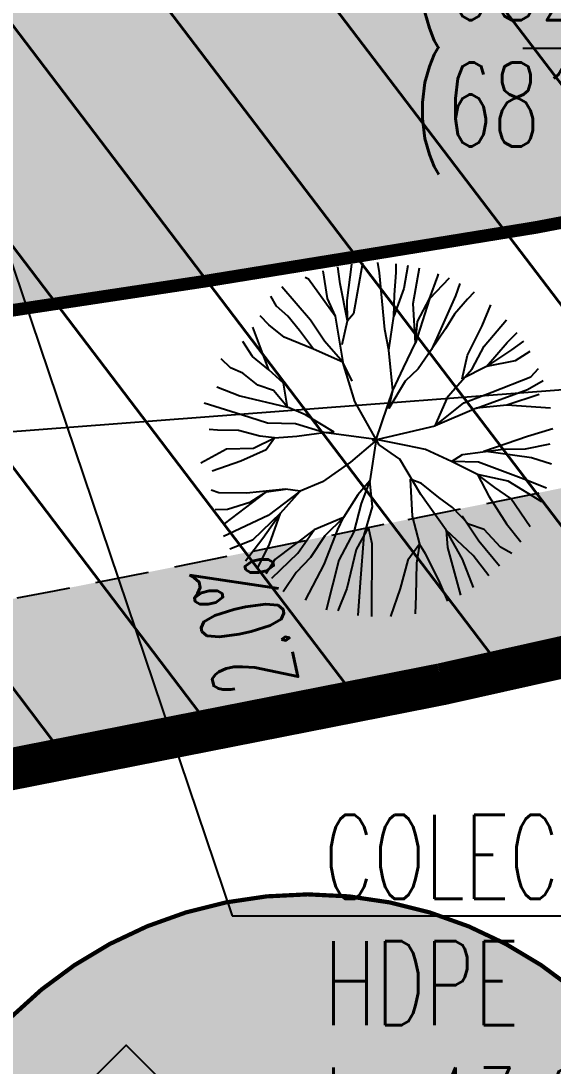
# Model space of a CAD drawing. Extents: x 350769 to 354978, y 6304672 to 6307963.
# Drawn here: x 352482.51 to 352488.83, y 6305971.66 to 6305984.08 of the extents above; entities that cross this region are included whole.
import ezdxf
from ezdxf import colors
from ezdxf.entities.mleader import LeaderData, LeaderLine
from ezdxf.enums import TextEntityAlignment as Align
from ezdxf.math import Vec2, Vec3

# ---------------------------------------------------------------- set-up
doc = ezdxf.new("R2010")
doc.units = 0
doc.header["$PDMODE"] = 35
doc.header["$PDSIZE"] = 0.03
for name, pattern in [('CENTER', [50.800000000000004, 31.75, -6.35, 6.35, -6.35]), ('CONTINUOS', [0]), ('DASHDOT', [1, 0.5, -0.25, 0, -0.25]), ('DASHED', [19.049999999999997, 12.7, -6.35])]:
    doc.linetypes.add(name, pattern=pattern)
doc.layers.get('0').update_dxf_attribs({"linetype": 'CONTINUOUS'})
doc.layers.get('Defpoints').update_dxf_attribs({"linetype": 'CONTINUOUS'})
for name, color, linetype in [('00-S2_ALL AREA APORTANTES', 150, 'CONTINUOUS'), ('00_Señal proy 01', 7, 'CONTINUOUS'), ('02_Geo ext_Acotamiento', 7, 'CONTINUOUS'), ('02_Geo ext_Eje', 4, 'CONTINUOUS'), ('03_Pav ext_Escurrimiento', 2, 'CONTINUOUS'), ('03_Pav ext_HCV', 34, 'CONTINUOUS'), ('03_Pav ext_Vereda HC', 42, 'CONTINUOUS'), ('03_Pav proy_Solera Tipo A', 1, 'CONTINUOUS'), ('03_S2_Pav ext_Borde vereda', 7, 'CONTINUOUS'), ('03_S3_Pav ext_Cota', 2, 'CONTINUOUS'), ('05_All ext_Txt', 4, 'CONTINUOUS'), ('C-TOPO-MINR', 8, 'CONTINUOUS'), ('Paisajismo', 253, 'CONTINUOUS'), ('SENAZUL', 252, 'CONTINUOUS'), ('SENBLANCO', 254, 'CONTINUOUS'), ('SENBORDE', 9, 'CONTINUOUS')]:
    doc.layers.add(name, color=color, linetype=linetype)
doc.layers.add('0_ASD_LINEA OFICIAL', color=253, linetype='DASHDOT', lineweight=20)
doc.layers.add('0_ASD_TOPOGRAFIA_ELEMENTOS', color=9, linetype='CONTINUOS', lineweight=5, true_color=0xbdbdbd)
doc.layers.get('00_Señal proy 01').off()
doc.styles.add('ROMANS', font='romans.shx', dxfattribs={"width": 0.65})
doc.dimstyles.new('Principal', dxfattribs={"dimscale": 0, "dimtxt": 2, "dimasz": 2, "dimexe": 1, "dimexo": 1, "dimtad": 1, "dimrnd": 0.05, "dimzin": 1, "dimtxsty": 'ROMANS', "dimcen": 2.5, "dimclrt": 2, "dimaunit": 2, "dimadec": 0, "dimazin": 0, "dimtfac": 1, "dimtmove": 0, "dimatfit": 3, "dimfxl": 1, "dimfxlon": 1, "dimarcsym": 0})

# ---------------------------------------------------------------- blocks, each defined once
blk = doc.blocks.new('RO-06a')
at = {"layer": 'SENAZUL'}
h = blk.add_hatch(color=152, dxfattribs=at)
edge = h.paths.add_edge_path(flags=16)
edge.add_arc((-0.2118499021169055, -1.990255437050621), 0.2525065328970229, 117.079786851741, 261.5435089474032)
edge.add_line((-0.2489830924896523, -2.240016673691571), (2.674693582695909, -2.674693582579494))
edge.add_line((2.674693582695909, -2.674693582579494), (2.240016673284117, 0.2489830926060677))
edge.add_arc((1.990255436930826, 0.2118499020366406), 0.2525065326414146, 8.456491106338774, 152.9202132019877)
edge.add_line((1.765430321916938, 0.3267986588180065), (1.407573903212324, -0.3731228755787015))
edge.add_line((1.407573903212324, -0.3731228755787015), (-2.157468068646267, 3.191919095814228))
edge.add_line((-2.157468068646267, 3.191919095814228), (-3.191919096570928, 2.157468067482114))
edge.add_line((-3.191919096570928, 2.157468067482114), (0.3731228754040785, -1.407573903910816))
edge.add_line((0.3731228754040785, -1.407573903910816), (-0.3267986592254601, -1.765430321916938))
edge = h.paths.add_edge_path()
edge.add_arc((0, -9.313226e-10), 4.98499999998603, 180, 360, ccw=False)
edge.add_arc((0, -9.313226e-10), 4.98499999998603, 0, 180, ccw=False)
at = {"layer": 'SENBLANCO'}
h = blk.add_hatch(color=256, dxfattribs=at)
edge = h.paths.add_edge_path()
edge.add_arc((-0.2118499021169055, -1.990255437050621), 0.2525065328970228, 117.079786851741, 261.5435089474032)
edge.add_line((-0.2489830924896523, -2.240016673691571), (2.674693582695909, -2.674693582579494))
edge.add_line((2.674693582695909, -2.674693582579494), (2.240016673284117, 0.2489830926060677))
edge.add_arc((1.990255436930826, 0.2118499020366406), 0.2525065326414146, 8.456491106338774, 152.9202132019877)
edge.add_line((1.765430321916938, 0.3267986588180065), (1.407573903212324, -0.3731228755787015))
edge.add_line((1.407573903212324, -0.3731228755787015), (-2.157468068646267, 3.191919095814228))
edge.add_line((-2.157468068646267, 3.191919095814228), (-3.191919096570928, 2.157468067482114))
edge.add_line((-3.191919096570928, 2.157468067482114), (0.3731228754040785, -1.407573903910816))
edge.add_line((0.3731228754040785, -1.407573903910816), (-0.3267986592254601, -1.765430321916938))
at = {"layer": 'SENBORDE', "const_width": 0.0501005025125523, "flags": 128}
blk.add_lwpolyline([(4.98499999998603, -9.313226e-10, -1), (-4.98499999998603, -9.313226e-10, -1)], format="xyb", close=True, dxfattribs=at)
at = {"layer": 'SENBORDE'}
blk.add_lwpolyline([(-0.3267986592254601, -1.765430321916938, 0.7296385168050241), (-0.2489830924896523, -2.240016673691571), (2.674693582695909, -2.674693582579494), (2.240016673284117, 0.2489830926060677, 0.7296385168049352), (1.765430321916938, 0.3267986588180065), (1.407573903212324, -0.3731228755787015), (-2.157468068646267, 3.191919095814228), (-3.191919096570928, 2.157468067482114), (0.3731228754040785, -1.407573903910816)], format="xyb", close=True, dxfattribs=at)
blk = doc.blocks.new('_Dot')
at = {"color": 0, "linetype": 'ByBlock', "lineweight": -2}
blk.add_line((-0.5, 0), (-1, 0), dxfattribs=at)
at = {"color": 0, "linetype": 'ByBlock', "const_width": 0.5}
blk.add_lwpolyline([(-0.25, 0, 1), (0.25, 0, 1)], format="xyb", close=True, dxfattribs=at)
blk = doc.blocks.new('*D1236')
at = {"layer": '02_Geo ext_Acotamiento', "color": 0, "lineweight": -2, "transparency": 16777216}
blk.add_line((352474.0451364769, 6305972.496012908), (352473.118785715, 6305978.179346178), dxfattribs=at)
at = {"layer": '02_Geo ext_Acotamiento', "color": 0, "transparency": 16777216}
blk.add_solid([(352473.2832816129, 6305978.206158067), (352472.954289817, 6305978.152534289), (352472.9579143815, 6305979.166321564)], dxfattribs=at)
at = {"layer": 'Defpoints', "color": 0, "transparency": 16777216}
for p in [(352472.9579143815, 6305979.166321564), (352596.0415848349, 6305224.025236828)]:
    blk.add_point(p, dxfattribs=at)
at = {"layer": '02_Geo ext_Acotamiento', "color": 2, "transparency": 16777216, "insert": (352474.5820595946, 6305974.84452452), "char_height": 1, "attachment_point": 5, "rotation": 279.2574751368675, "style": 'ROMANS'}
blk.add_mtext('R765,10', dxfattribs=at)
blk = doc.blocks.new('*D1238')
at = {"layer": '02_Geo ext_Acotamiento', "color": 0, "lineweight": -2, "transparency": 16777216}
blk.add_line((352490.0180421463, 6305988.759138556), (352491.1275495391, 6305983.108705287), dxfattribs=at)
at = {"layer": '02_Geo ext_Acotamiento', "color": 0, "transparency": 16777216}
blk.add_solid([(352491.2910931937, 6305983.140818381), (352490.9640058843, 6305983.076592193), (352491.3202281024, 6305982.127443358)], dxfattribs=at)
at = {"layer": 'Defpoints', "color": 0, "transparency": 16777216}
for p in [(352463.4927121171, 6306123.845761897), (352491.3202281024, 6305982.127443358)]:
    blk.add_point(p, dxfattribs=at)
at = {"layer": '02_Geo ext_Acotamiento', "color": 2, "transparency": 16777216, "insert": (352491.3387423675, 6305986.744307509), "char_height": 1, "attachment_point": 5, "rotation": 281.1091435164316, "style": 'ROMANS'}
blk.add_mtext('R144,40', dxfattribs=at)
blk = doc.blocks.new('A$C27410629')
at = {"true_color": 0x136734, "transparency": 33554559}
h = blk.add_hatch(dxfattribs=at)
h.set_pattern_fill('ANSI31', color=116, scale=0.5)
h.set_pattern_definition([(45, (-8759.562515186517, -519.1035735587502), (-1.122532015133644, 1.122532015133644), [])])
h.paths.add_polyline_path([(137.5068959888558, 1252.464406617455, 0.1176268807227723), (109.8147584422568, 1254.193915082658, 0.0669245107500281), (94.44469839795602, 1249.334472017372, 0.3153492887079504), (64.30173641118381, 1196.270282113329, 0.0226826871159959), (65.7292635223912, 1185.310127003227), (112.3603922077091, 1218.953454515778), (153.4782689701005, 1161.962272479494), (172.1053089193083, 1139.480769404351), (187.9579650288579, 1141.807885415954), (193.565073162812, 1120.465553675225), (224.197974734232, 1050.129297271156), (250.6203797236194, 989.4787086543838), (268.1526288855184, 972.7353945672494, 7.2547007156e-06), (291.4898137452492, 983.2987389690225), (238.1945199318034, 1105.633967029937), (205.2934048173047, 1181.112163638985), (177.0531538182076, 1197.651557407602)])
at = {"layer": '0_ASD_LINEA OFICIAL', "ltscale": 8}
blk.add_lwpolyline([(105.3969465088849, 1035.562361611197, 0.5, 0.5, 0.0290783963948155), (96.49739032833118, 1087.586790840495, 0.5, 0.5, 0), (93.67239595213323, 1099.099954622301, 0.5, 0.5, -0.0248918154574144), (93.1686848455247, 1101.536063994684, 0.5, 0.5, 0.0280001755021464), (85.58360530758229, 1125.976145468789, 0.5, 0.5, 0), (80.53034666677559, 1140.452970316577, 0.5, 0.5, -0.01403462392197), (70.93430501161492, 1165.446933883543, 0.5, 0.5, -0.0411311629425888), (65.72926351752159, 1185.310126999917, 0.5, 0.5, -0.0226826871159949), (64.30173641118381, 1196.270282113328, 0.5, 0.5, -0.3153492887079679), (94.44469839795784, 1249.334472017374, 0.5, 0.5, -0.066924510750147), (109.8147584422877, 1254.193915082663, 0.5, 0.5, -0.1176268807226383), (137.5068959888558, 1252.464406617455, 0.5, 0.5, -0.0442755829468663), (147.2508640152264, 1248.520743937503, 0.5, 0.5, 0), (172.0219517330806, 1234.851772024538, 0.5, 0.5, 0.017506752806276), (184.8220180485951, 1228.362281347179, 0.5, 0.5, -0.0115899727683481), (202.0240396122099, 1219.429553328131, 0.5, 0.5, 0.0894508396498436), (234.6303973079339, 1209.248334625051, 0.5, 0.5, 0.0207485710579163), (245.5796070346114, 1209.119370963425, 0.5, 0.5, 0.0292650525021234), (260.9574949201233, 1210.47964378159, 0.5, 0.5, 0.0145516934507563), (283.5421609954101, 1214.484549576148, 0.5, 0.5, 0.0321136014722069), (329.8150799274445, 1226.935406510711, 0.5, 0.5, 0.0079173357297827), (341.9242357289513, 1231.194686628496, 0.5, 0.5, -0.0403444595114676)], format="xyseb", dxfattribs=at)
at = {"layer": '0_ASD_LINEA OFICIAL', "ltscale": 8, "const_width": 0.5}
blk.add_lwpolyline([(250.6203797236194, 989.4787086543838), (268.1526288854875, 972.7353945673531, 7.2547007157e-06), (291.4898137452146, 983.2987389692971), (291.4898137452146, 983.2987389692971), (238.1945199318034, 1105.633967029937), (205.2934048173047, 1181.112163638985), (177.0531538182076, 1197.651557407602), (137.6146324061954, 1252.315079214)], format="xyb", dxfattribs=at)
blk = doc.blocks.new('*D1281')
at = {"layer": '02_Geo ext_Acotamiento', "color": 0, "lineweight": -2, "transparency": 16777216}
blk.add_line((352488.0171283081, 6305991.642626151), (352486.3127571841, 6305997.142946307), dxfattribs=at)
at = {"layer": '02_Geo ext_Acotamiento', "color": 0, "transparency": 16777216}
blk.add_solid([(352486.4719560307, 6305997.192276875), (352486.1535583374, 6305997.093615739), (352486.0167737759, 6305998.098139388)], dxfattribs=at)
at = {"layer": 'Defpoints', "color": 0, "transparency": 16777216}
for p in [(352486.0167737759, 6305998.098139388), (352516.4139157387, 6305900.000952536)]:
    blk.add_point(p, dxfattribs=at)
at = {"layer": '02_Geo ext_Acotamiento', "color": 2, "transparency": 16777216, "insert": (352488.2236923864, 6305994.042860411), "char_height": 1, "attachment_point": 5, "rotation": 287.21651618824853, "style": 'ROMANS'}
blk.add_mtext('R102,70', dxfattribs=at)
blk = doc.blocks.new('1.0 - LO RECABARREN LOTEO PARQUE - VEGETACION PROPUESTA ETAPA MUNICIPAL')
at = {"layer": 'Paisajismo'}
for p, q in [((352486.2974450493, 6305980.955878787), (352486.2704375955, 6305981.156705916)), ((352486.3816633228, 6305980.756214176), (352486.4359581761, 6305981.186679435)), ((352486.5639784992, 6305981.200622836), (352486.4550692305, 6305980.596596775)), ((352486.7676310551, 6305981.08550912), (352486.7470846374, 6305981.206898421)), ((352486.9644049205, 6305981.090428689), (352486.9624529038, 6305981.193814366)), ((352487.10204819, 6305981.173346304), (352487.0527082271, 6305980.899699686)), ((352487.1667038686, 6305980.72072285), (352487.2410702316, 6305981.143279862)), ((352485.9243650656, 6305981.009211084), (352485.8839129885, 6305981.030309252)), ((352486.2398324588, 6305980.568994637), (352485.9243650656, 6305981.009211084)), ((352486.0923663175, 6305981.108754009), (352486.1423595178, 6305980.780944537)), ((352486.8306184388, 6305980.412495537), (352486.7676310551, 6305981.08550912)), ((352486.9427521701, 6305980.822780477), (352486.9644049205, 6305981.090428689)), ((352487.3575578115, 6305980.777164822), (352487.4592994853, 6305981.046325188)), ((352487.5934512572, 6305981.020599427), (352487.3575578115, 6305980.777164822)), ((352487.4592994853, 6305981.046325188), (352487.4674534279, 6305981.072436546)), ((352485.9469278116, 6305980.523377879), (352485.6056551107, 6305980.917792648)), ((352486.3862215428, 6305980.514794923), (352486.2974450493, 6305980.955878787)), ((352487.0527082271, 6305980.899699686), (352486.9341961069, 6305980.568742204)), ((352487.7184640335, 6305980.958734924), (352487.6678067989, 6305980.810686082)), ((352485.5432001833, 6305980.689460499), (352485.4741892728, 6305980.808415311)), ((352486.1423595178, 6305980.780944537), (352486.2398324588, 6305980.568994637)), ((352486.3862215428, 6305980.514794923), (352486.3816633228, 6305980.756214176)), ((352486.9341961069, 6305980.568742204), (352486.9427521701, 6305980.822780477)), ((352487.3575578115, 6305980.777164822), (352487.1938655708, 6305980.252959583)), ((352487.2157705308, 6305980.507249895), (352487.3575578115, 6305980.777164822)), ((352487.6678067989, 6305980.810686082), (352487.4459069375, 6305980.313422743)), ((352487.8116513148, 6305980.772377404), (352487.6547509019, 6305980.595709607)), ((352487.8914525095, 6305980.855304549), (352487.8116513148, 6305980.772377404)), ((352485.6789533507, 6305980.571765844), (352485.5432001833, 6305980.689460499)), ((352487.1938655708, 6305980.252959583), (352487.1667038686, 6305980.72072285)), ((352487.9862701189, 6305980.454440605), (352488.0894293964, 6305980.706098277)), ((352485.4519135506, 6305980.466966255), (352485.3492998653, 6305980.575718569)), ((352485.8157141553, 6305980.400644179), (352485.6789533507, 6305980.571765844)), ((352486.1118984652, 6305980.272617488), (352485.9469278116, 6305980.523377879)), ((352486.2398324588, 6305980.568994637), (352486.3302625068, 6305980.022863677)), ((352486.3211723707, 6305980.231810319), (352486.3862215428, 6305980.514794923)), ((352486.4550692305, 6305980.596596775), (352486.3862215428, 6305980.514794923)), ((352486.8750197013, 6305980.166768122), (352486.9341961069, 6305980.568742204)), ((352487.1938655708, 6305980.252959583), (352487.2157705308, 6305980.507249895)), ((352487.6547509019, 6305980.595709607), (352487.5512427329, 6305980.420049905)), ((352488.0091191762, 6305980.214904755), (352488.2750822405, 6305980.52745533)), ((352485.4519271581, 6305979.933641749), (352485.2606457869, 6305980.441193334)), ((352485.6357065146, 6305980.319495326), (352485.4519135506, 6305980.466966255)), ((352485.9801815619, 6305980.176596534), (352485.8157141553, 6305980.400644179)), ((352486.8750197013, 6305980.166768122), (352486.8306184388, 6305980.412495537)), ((352487.5512427329, 6305980.420049905), (352487.3822543831, 6305980.176345183)), ((352487.8117835297, 6305980.109013327), (352487.9862701189, 6305980.454440605)), ((352485.2578919896, 6305980.090981815), (352485.1438963473, 6305980.269958651)), ((352485.9801815619, 6305980.176596534), (352485.6357065146, 6305980.319495326)), ((352486.3302625068, 6305980.022863677), (352486.1118984652, 6305980.272617488)), ((352487.4459069375, 6305980.313422743), (352487.3822543831, 6305980.176345183)), ((352488.0355964387, 6305979.972361043), (352488.2815896817, 6305980.258762039)), ((352488.2815896817, 6305980.258762039), (352488.4006755782, 6305980.377357852)), ((352488.4741069598, 6305980.274525736), (352488.3335611722, 6305980.169178847)), ((352486.3302625068, 6305980.022863677), (352485.9801815619, 6305980.176596534)), ((352486.924144327, 6305979.686665971), (352486.8750197013, 6305980.166768122)), ((352487.0525826814, 6305979.956330394), (352487.1938655708, 6305980.252959583)), ((352487.3822543831, 6305980.176345183), (352487.2263627501, 6305979.946248863)), ((352487.8673319251, 6305979.944988293), (352488.0091191762, 6305980.214904755)), ((352488.3335611722, 6305980.169178847), (352488.0355964387, 6305979.972361043)), ((352488.5512912039, 6305980.150098689), (352488.3762400832, 6305980.03916936)), ((352484.9961918154, 6305979.95758874), (352484.8873875381, 6305980.062429555)), ((352485.4519271581, 6305979.933641749), (352485.2578919896, 6305980.090981815)), ((352486.441336554, 6305979.797807915), (352486.3302625068, 6305980.022863677)), ((352486.4725727727, 6305979.55788208), (352486.3302625068, 6305980.022863677)), ((352487.7467343525, 6305979.826028979), (352487.8117835297, 6305980.109013327)), ((352488.3762400832, 6305980.03916936), (352488.0355964387, 6305979.972361043)), ((352485.1442839851, 6305979.893574625), (352484.9961918154, 6305979.95758874)), ((352485.3205848612, 6305979.7499233), (352485.1442839851, 6305979.893574625)), ((352485.6258577619, 6305979.77592209), (352485.4519271581, 6305979.933641749)), ((352486.924144327, 6305979.686665971), (352487.0525826814, 6305979.956330394)), ((352487.2263627501, 6305979.946248863), (352487.0689579461, 6305979.796295327)), ((352487.5797222447, 6305979.618872534), (352487.8673319251, 6305979.944988293)), ((352488.0355964387, 6305979.972361043), (352487.7467343525, 6305979.826028979)), ((352488.5634598104, 6305979.851236692), (352488.6526158054, 6305979.9490424)), ((352485.6726845098, 6305979.489331879), (352485.6258577619, 6305979.77592209)), ((352487.0689579461, 6305979.796295327), (352486.8747860876, 6305979.471943761)), ((352488.0995492242, 6305979.668773796), (352488.5634598104, 6305979.851236692)), ((352488.5234317656, 6305979.699815409), (352488.7090849369, 6305979.806301598)), ((352484.832283966, 6305979.730750614), (352485.1057892593, 6305979.625224636)), ((352485.5087226073, 6305979.686665284), (352485.3205848612, 6305979.7499233)), ((352485.6726845098, 6305979.489331879), (352485.5087226073, 6305979.686665284)), ((352486.7274656488, 6305979.104901094), (352486.924144327, 6305979.686665971)), ((352486.8747860876, 6305979.471943761), (352486.924144327, 6305979.686665971)), ((352487.7681121707, 6305979.542258156), (352488.0995492242, 6305979.668773796)), ((352487.9162043412, 6305979.478244041), (352488.5234317656, 6305979.699815409)), ((352488.6609327514, 6305979.63928679), (352488.2761034532, 6305979.511763055)), ((352485.1269185355, 6305979.398855956), (352484.6836508349, 6305979.53746824)), ((352485.1057892593, 6305979.625224636), (352485.6726845098, 6305979.489331879)), ((352486.7627218563, 6305979.042245786), (352486.4725727727, 6305979.55788208)), ((352487.4261003807, 6305979.268561267), (352487.5797222447, 6305979.618872534)), ((352487.4261003807, 6305979.268561267), (352487.7681121707, 6305979.542258156)), ((352488.2761034532, 6305979.511763055), (352487.9162043412, 6305979.478244041)), ((352488.7960436143, 6305979.478749819), (352488.2761034532, 6305979.511763055)), ((352485.4359462388, 6305979.297795545), (352485.1269185355, 6305979.398855956)), ((352485.6726845098, 6305979.489331879), (352485.6726845098, 6305979.489331879)), ((352485.8880221825, 6305979.399865175), (352485.6726845098, 6305979.489331879)), ((352486.2257641538, 6305979.192450237), (352485.8880221825, 6305979.399865175)), ((352487.9162043412, 6305979.478244041), (352487.4261003807, 6305979.268561267)), ((352485.7699052413, 6305979.290739877), (352485.4359462388, 6305979.297795545)), ((352486.1056296531, 6305979.190181987), (352485.7699052413, 6305979.290739877)), ((352486.6816230376, 6305979.094162134), (352487.4261003807, 6305979.268561267)), ((352484.8419701843, 6305979.217734542), (352484.7412557572, 6305979.225895478)), ((352485.0934714674, 6305979.212420344), (352484.8419701843, 6305979.217734542)), ((352485.34611212, 6305979.146751266), (352485.0934714674, 6305979.212420344)), ((352485.5193148267, 6305979.12566425), (352485.34611212, 6305979.146751266)), ((352485.5193148267, 6305979.12566425), (352485.7860271837, 6305979.144062688)), ((352485.7860271837, 6305979.144062688), (352486.1056296531, 6305979.190181987)), ((352486.1056296531, 6305979.190181987), (352486.2257641538, 6305979.192450237)), ((352486.7274656488, 6305979.104901094), (352486.1056296531, 6305979.190181987)), ((352488.0043266812, 6305978.965498021), (352488.5238252183, 6305979.146373039)), ((352488.5238252183, 6305979.146373039), (352488.8254145929, 6305979.236764269)), ((352485.2679666688, 6305979.0006623), (352485.5193148267, 6305979.12566425)), ((352485.4195180312, 6305978.987133607), (352485.5193148267, 6305979.12566425)), ((352486.7085718971, 6305979.081309831), (352486.4194490762, 6305978.835335321)), ((352486.7274656488, 6305979.104901094), (352486.6506576242, 6305978.61254781)), ((352487.0833330759, 6305979.034938099), (352486.7274656488, 6305979.104901094)), ((352487.0062694067, 6305978.873138817), (352486.7627218563, 6305979.042245786)), ((352487.3112619613, 6305978.985794038), (352487.0833330759, 6305979.034938099)), ((352488.4995113945, 6305978.994866625), (352488.792163861, 6305979.053839745)), ((352484.6436238552, 6305978.828529881), (352484.9476076292, 6305978.994613625)), ((352484.9476076292, 6305978.994613625), (352485.2679666688, 6305979.0006623)), ((352485.120413555, 6305978.850670677), (352485.4195180312, 6305978.987133607)), ((352487.6210462636, 6305978.844661465), (352487.3112619613, 6305978.985794038)), ((352487.6210462636, 6305978.844661465), (352487.753016491, 6305978.927324541)), ((352487.753016491, 6305978.927324541), (352488.2325457142, 6305978.989826066)), ((352488.5689731712, 6305978.885594351), (352488.0043266812, 6305978.965498021)), ((352488.2325457142, 6305978.989826066), (352488.4995113945, 6305978.994866625)), ((352484.7807195296, 6305978.733567184), (352485.120413555, 6305978.850670677)), ((352486.4194490762, 6305978.835335321), (352486.0900295831, 6305978.601962633)), ((352487.254608648, 6305978.450247131), (352487.0062694067, 6305978.873138817)), ((352487.9310838605, 6305978.690172551), (352487.6210462636, 6305978.844661465)), ((352487.9416575128, 6305978.83735224), (352487.6210462636, 6305978.844661465)), ((352488.479623995, 6305978.633719265), (352487.9416575128, 6305978.83735224)), ((352488.8091157447, 6305978.812479227), (352488.5689731712, 6305978.885594351)), ((352488.2926325897, 6305978.608683402), (352487.9310838605, 6305978.690172551)), ((352487.9310838605, 6305978.690172551), (352488.0646550987, 6305978.433312571)), ((352488.1343336545, 6305978.533665847), (352487.9310838605, 6305978.690172551)), ((352486.0900295831, 6305978.601962633), (352485.8250814623, 6305978.490065027)), ((352486.6506576242, 6305978.61254781), (352486.506852784, 6305978.449489931)), ((352486.6506576242, 6305978.61254781), (352486.548914807, 6305978.343388961)), ((352486.6506576242, 6305978.61254781), (352486.6506576242, 6305978.61254781)), ((352486.6831547738, 6305978.305838627), (352486.6506576242, 6305978.61254781)), ((352487.1309434177, 6305978.634978712), (352487.1526136492, 6305978.194444643)), ((352487.2654344812, 6305978.584070458), (352487.1309434177, 6305978.634978712)), ((352487.4689375697, 6305978.414207413), (352487.2654344812, 6305978.584070458)), ((352488.3237312474, 6305978.403622923), (352488.1343336545, 6305978.533665847)), ((352488.6944186946, 6305978.363366615), (352488.2926325897, 6305978.608683402)), ((352488.7488814327, 6305978.528137798), (352488.479623995, 6305978.633719265)), ((352484.8560247052, 6305978.473357894), (352484.7649828889, 6305978.501827264)), ((352485.1879455495, 6305978.469562348), (352484.8560247052, 6305978.473357894)), ((352484.923366777, 6305978.102308497), (352485.4246334975, 6305978.482504198)), ((352485.6510503266, 6305978.513502943), (352485.1879455495, 6305978.469562348)), ((352485.4246334975, 6305978.482504198), (352485.2266786989, 6305978.358510365)), ((352485.4246334975, 6305978.482504198), (352485.6510503266, 6305978.513502943)), ((352485.8250814623, 6305978.490065027), (352485.4432773897, 6305978.202255701)), ((352485.5896041797, 6305978.23174227), (352485.8250814623, 6305978.490065027)), ((352485.8250814623, 6305978.490065027), (352485.6510503266, 6305978.513502943)), ((352486.506852784, 6305978.449489931), (352486.3383688245, 6305978.179070948)), ((352487.5563412775, 6305978.028362023), (352487.254608648, 6305978.450247131)), ((352487.6313863022, 6305978.297016794), (352487.4689375697, 6305978.414207413)), ((352488.0646550987, 6305978.433312571), (352488.2719714782, 6305978.105156861)), ((352488.5562800681, 6305978.068457421), (352488.3237312474, 6305978.403622923)), ((352484.9612261887, 6305978.273327021), (352484.814396122, 6305978.270554733)), ((352485.2266786989, 6305978.358510365), (352484.9612261887, 6305978.273327021)), ((352486.548914807, 6305978.343388961), (352486.4617818749, 6305978.007695728)), ((352486.5826729459, 6305977.969893355), (352486.6831547738, 6305978.305838627)), ((352487.8220459693, 6305978.100189006), (352487.6313863022, 6305978.297016794)), ((352485.4432773897, 6305978.202255701), (352484.9138866522, 6305977.951746248)), ((352485.5896041797, 6305978.23174227), (352485.2588960308, 6305977.907389127)), ((352485.3815801488, 6305977.933852948), (352485.5896041797, 6305978.23174227)), ((352485.4608946702, 6305977.860889431), (352485.5896041797, 6305978.23174227)), ((352486.3383688245, 6305978.179070948), (352485.9906356078, 6305978.031894803)), ((352486.3383688245, 6305978.179070948), (352486.1154838396, 6305977.961072391)), ((352486.2721041841, 6305978.03720919), (352486.3383688245, 6305978.179070948)), ((352487.1526136492, 6305978.194444643), (352487.239008578, 6305977.862027777)), ((352487.9440392583, 6305977.897710726), (352487.7473449427, 6305978.195878663)), ((352485.9906356078, 6305978.031894803), (352485.5246279672, 6305977.680963594)), ((352485.7947145918, 6305977.756502248), (352485.9906356078, 6305978.031894803)), ((352486.1089993561, 6305977.6215579), (352486.2721041841, 6305978.03720919)), ((352486.6336124746, 6305978.064160352), (352486.4877636969, 6305977.799775725)), ((352486.6776206812, 6305977.863736794), (352486.6336124746, 6305978.064160352)), ((352487.8769009019, 6305977.725376686), (352487.5563412775, 6305978.028362023)), ((352487.5563412775, 6305978.028362023), (352487.5734281232, 6305977.820274333)), ((352487.7497739904, 6305977.684605006), (352487.5563412775, 6305978.028362023)), ((352488.0101826008, 6305978.036930967), (352487.8220459693, 6305978.100189006)), ((352488.201093363, 6305977.826745259), (352488.0101826008, 6305978.036930967)), ((352488.2719714782, 6305978.105156861), (352488.442430009, 6305977.889304569)), ((352485.2588960308, 6305977.907389127), (352484.9893791818, 6305977.801673163)), ((352485.1730517259, 6305977.662677888), (352485.3815801488, 6305977.933852948)), ((352486.1154838396, 6305977.961072391), (352485.9467476993, 6305977.704009769)), ((352486.4617818749, 6305978.007695728), (352486.2812111217, 6305977.670238303)), ((352486.539871806, 6305977.407884205), (352486.5826729459, 6305977.969893355)), ((352488.1909957392, 6305977.600491527), (352487.9440392583, 6305977.897710726)), ((352485.3252882886, 6305977.586635415), (352485.4608946702, 6305977.860889431)), ((352486.4877636969, 6305977.799775725), (352486.3758710291, 6305977.33477775)), ((352486.6749699872, 6305977.003467804), (352486.6776206812, 6305977.863736794)), ((352487.239008578, 6305977.862027777), (352487.1036219712, 6305977.670525621)), ((352487.239008578, 6305977.862027777), (352487.2032514449, 6305977.634199707)), ((352487.313393972, 6305977.744925221), (352487.239008578, 6305977.862027777)), ((352487.5734281232, 6305977.820274333), (352487.726012435, 6305977.255122192)), ((352488.3354960514, 6305977.751011921), (352488.201093363, 6305977.826745259)), ((352485.5246279672, 6305977.680963594), (352485.4172797336, 6305977.507870356)), ((352485.4885966424, 6305977.458903523), (352485.7947145918, 6305977.756502248)), ((352485.9467476993, 6305977.704009769), (352485.7764983898, 6305977.527089933)), ((352486.2812111217, 6305977.670238303), (352486.1321287672, 6305977.07949868)), ((352487.1036219712, 6305977.670525621), (352487.0093652068, 6305977.336675932)), ((352487.4700683392, 6305977.435938895), (352487.313393972, 6305977.744925221)), ((352487.8806261831, 6305977.347346414), (352487.7497739904, 6305977.684605006)), ((352488.0624031928, 6305977.487373825), (352487.8769009019, 6305977.725376686)), ((352485.7764983898, 6305977.527089933), (352485.6206067559, 6305977.296993613)), ((352485.8857700113, 6305977.194708628), (352486.1089993561, 6305977.6215579)), ((352487.2032514449, 6305977.634199707), (352487.1972162179, 6305977.246590104)), ((352486.5126106878, 6305977.013821226), (352486.539871806, 6305977.407884205)), ((352487.5753409898, 6305977.186358449), (352487.4700683392, 6305977.435938895)), ((352486.3758710291, 6305977.33477775), (352486.2702321321, 6305977.071152067)), ((352487.0093652068, 6305977.336675932), (352486.895003319, 6305977.002446639)), ((352487.1972162179, 6305977.246590104), (352487.1879035548, 6305977.032623991))]:
    blk.add_line(p, q, dxfattribs=at)
blk = doc.blocks.new('TOPOGRAFIA')
at = {"layer": 'C-TOPO-MINR', "color": 9, "linetype": 'Continuous', "lineweight": -3, "true_color": 0xbdbdbd, "elevation": 682}
blk.add_lwpolyline([(390536.2433636364, 6302993.055090909), (390531.575362069, 6302990.918379311), (390527.4574285714, 6302991.574428571), (390524.9079789474, 6302990.676905263), (390519.8558181818, 6302986.288545455), (390516.5878190955, 6302986.108221105), (390509.124965368, 6302983.189974026), (390505.8849705341, 6302982.342953959), (390499.2822922375, 6302981.030673516), (390497.6064014085, 6302980.668221831), (390493.5176369864, 6302980.262678082), (390490.1191936001, 6302979.790020799), (390488.8965727273, 6302979.690395454), (390482.2494579901, 6302979.182784184), (390477.394635468, 6302978.992428571), (390473.7819145129, 6302978.194443339), (390465.1397177177, 6302977.981720721)], dxfattribs=at)

msp = doc.modelspace()

# ---------------------------------------------------------------- hatches: boundary and pattern name
at = {"layer": '00-S2_ALL AREA APORTANTES', "linetype": 'DASHED', "lineweight": 40, "ltscale": 0.25}
h = msp.add_hatch(dxfattribs=at)
h.set_pattern_fill('ANSI31', color=82, scale=0.5, angle=82.24516604670927)
h.set_pattern_definition([(127.2451660467093, (0, 0), (-1.263734244477452, -0.9607975902004564), [])])
edge = h.paths.add_edge_path()
edge.add_arc((352413.8134982, 6306342.279044189), 360.9256369797264, 281.37553713483646, 284.3019380296664, ccw=False)
edge.add_arc((352407.4100762531, 6306362.190923826), 381.7165956988526, 278.3879467823999, 281.7283103314113, ccw=False)
edge.add_arc((352445.6213531102, 6306102.766563288), 119.4932268765314, 277.3612650986669, 278.40759328874447, ccw=False)
edge.add_line((352460.9314402923, 6305984.258198605), (352462.5330051501, 6305971.861223469))
edge.add_arc((352445.6213557394, 6306102.766504142), 131.9931679817254, 277.3612674818978, 278.4075959154778)
edge.add_arc((352407.4227247123, 6306362.119686132), 394.1442742105093, 278.3882614798632, 281.7230285932214)
edge.add_arc((352413.8134982498, 6306342.279043974), 373.4256367593062, 281.3814494473771, 284.3019380304471)
edge.add_line((352506.0615015624, 6305980.426847527), (352507.8228342526, 6305980.87996712))
edge.add_line((352507.8228342526, 6305980.87996712), (352504.6702179839, 6305992.999751406))
edge.add_line((352504.6702179839, 6305992.999751406), (352502.973604193, 6305992.539439728))
at = {"layer": '03_Pav ext_HCV'}
h = msp.add_hatch(dxfattribs=at)
h.set_pattern_fill('SWAMP', color=256, scale=0.025, angle=-5.878428e-10, style=0)
h.set_pattern_definition([(359.9999999994121, (0, 0), (0.3175000000056422, 0.5499261309017425), [0.079375, -0.555625]), (90, (0.0396875, -4.072e-13), (-0.3174999999943578, 0.5499261309082575), [0.0396875, -1.06016476181]), (90, (0.049609375, -5.089e-13), (-0.3174999999943578, 0.5499261309082575), [0.03175, -1.06810226181]), (90, (0.029765625, -3.053e-13), (-0.3174999999943578, 0.5499261309082575), [0.03175, -1.06810226181]), (59.99999999941215, (0.05953125, -6.108e-13), (-0.3174999995629745, 0.5499261311573168), [0.0254, -0.6096]), (119.9999999994121, (0.01984375, -2.036e-13), (-0.6349999995686166, 2.555744e-10), [0.0254, -0.6095999999999997])])
edge = h.paths.add_edge_path()
edge.add_arc((352322.619927122, 6305957.952454516), 80.08939411852869, 61.47306009504361, 125.474074679176)
edge.add_arc((352321.2207757978, 6305962.994508756), 75.19250834106197, 126.8356006899431, 131.1207315314658)
edge.add_arc((352321.2207751991, 6305962.99450948), 75.19250740217743, 131.1207315504124, 162.7233444990002)
edge.add_arc((352299.0098645174, 6305969.946323255), 51.91913778424347, 162.769511835717, 181.5472097706088)
edge.add_line((352247.1096555825, 6305968.544474194), (352254.11489188, 6305968.473110226))
edge.add_arc((352299.0099400221, 6305969.94632122), 44.91921301972378, 162.4640258048755, 181.8794610623625, ccw=False)
edge.add_arc((352321.2207752036, 6305962.994509478), 68.1925074070583, 131.120731549531, 162.517361111321, ccw=False)
edge.add_arc((352279.6623574645, 6306010.599035608), 4.99999999511551, 112.33172781377209, 131.1207315448529, ccw=False)
edge.add_line((352277.762515263, 6306015.224032857), (352283.6096528716, 6306017.625902134))
edge.add_arc((352283.8376339362, 6306017.070902464), 0.5999999996039481, -36.06801098736048, 112.3317278488226, ccw=False)
edge.add_line((352284.3226251645, 6306016.717655372), (352280.5182882364, 6306011.50930614))
edge.add_arc((352276.4806811295, 6306014.458497359), 4.999999999650124, 311.0019859931714, 323.8544696634246, ccw=False)
edge.add_arc((352321.2207752049, 6305962.994509477), 63.19250740856091, 131.0019859967045, 162.3975793612382)
edge.add_line((352260.9870741788, 6305982.104565816), (352259.4697379309, 6305977.322016968))
edge.add_arc((352329.3286668259, 6305955.158210923), 73.29054676273348, 162.3975793614011, 169.5581932157914)
edge.add_line((352257.2518488735, 6305968.441153317), (352264.3677510897, 6305968.368661969))
edge.add_arc((352329.328666818, 6305955.158210922), 66.2905467553442, 162.3975793610691, 168.5050789161063, ccw=False)
edge.add_line((352266.1419831768, 6305975.205145839), (352267.6593194248, 6305979.987694686))
edge.add_arc((352321.2207752089, 6305962.994509473), 56.19250741357776, 131.6981191326176, 162.3975793608673, ccw=False)
edge.add_arc((352256.6228667465, 6306039.255840346), 43.79092323785886, 308.4295388356934, 322.1572298501613)
edge.add_arc((352311.1196399245, 6305997.456961951), 24.89213509479481, 133.5611589344882, 143.1358287319911, ccw=False)
edge.add_arc((352314.6003614613, 6305991.279121158), 31.81485186321546, 104.643980751415, 130.4349182121787, ccw=False)
edge.add_arc((352322.6190903757, 6305957.949121572), 66.09274697598896, 63.249606565921, 104.0648960359133, ccw=False)
edge.add_arc((352351.0173937814, 6306014.289436486), 3.000000000966762, 23.066713618244307, 63.24895376630059, ccw=False)
edge.add_line((352353.7775416015, 6306015.464844507), (352355.0256382796, 6306012.534005799))
edge.add_arc((352357.7857860881, 6306013.709413815), 2.999999988096044, 203.0667136067317, 239.1495079688138)
edge.add_line((352356.2473872155, 6306011.133888852), (352356.61527247, 6306010.904603812))
edge.add_arc((352584.9094736061, 6306378.55831641), 432.7672522953011, 238.1618283223467, 245.3281581197215)
edge.add_arc((352405.5157971045, 6305988.023042744), 2.999999999582114, 245.3281581182463, 280.552718719417)
edge.add_line((352406.0652175725, 6305985.073782303), (352409.3647523095, 6305985.688455695))
edge.add_arc((352409.9141727776, 6305982.739195254), 3.000000000501907, 66.0688925393651, 100.55271871615957, ccw=False)
edge.add_arc((352454.232007788, 6306082.601662854), 106.254670083535, 246.0688925455862, 268.0212033039081)
edge.add_arc((352451.0203387033, 6305990.059486728), 13.65678896145234, 268.0812174210845, 272.7008197288795)
edge.add_arc((352446.0283097071, 6306093.28206499), 116.9999999781904, 272.7608379982536, 279.7374951372363)
edge.add_arc((352596.0415865868, 6305224.025225505), 765.1063098174097, 98.3676708434711, 99.79971047001641, ccw=False)
edge.add_arc((352463.4927121162, 6306123.845761899), 144.4245562750382, 278.4436931224526, 283.1729189080482)
edge.add_arc((352463.4927114095, 6306123.845764496), 144.4245589651982, 283.1729189461994, 283.6462633768381)
edge.add_line((352497.5663418849, 6305983.498192595), (352495.9099347821, 6305990.600186132))
edge.add_line((352495.9099347821, 6305990.600186132), (352492.9982529592, 6305990.597078585))
edge.add_arc((352492.997149095, 6305991.19707757), 0.5999999999169152, 117.2317257187984, 270.1054113283246, ccw=False)
edge.add_line((352492.7225948891, 6305991.73057545), (352495.3422021209, 6305993.034390673))
edge.add_line((352495.3422021209, 6305993.034390673), (352493.6820656086, 6306000.152374386))
edge.add_arc((352516.413915744, 6305900.00095254), 102.6988038310602, 102.7880341013109, 109.8631656702423)
edge.add_arc((352446.0283097106, 6306093.282064974), 102.9999999628794, 275.4077953889236, 290.1557928994871, ccw=False)
edge.add_line((352455.7354173818, 6305990.740502411), (352459.2428169689, 6305990.830949344))
edge.add_line((352459.2428169689, 6305990.830949344), (352455.7354173818, 6305990.740502411))
edge.add_arc((352446.0283097163, 6306093.282064981), 102.9999999688386, 272.77670023942414, 275.4077953854228, ccw=False)
edge.add_arc((352454.2320077872, 6306082.601662847), 92.2546700768757, 261.64112423867033, 268.00350096024573, ccw=False)
edge.add_line((352440.8206754049, 6305991.327020614), (352444.24992591, 6305990.587070875))
edge.add_line((352444.24992591, 6305990.587070875), (352440.8206754049, 6305991.327020614))
edge.add_arc((352454.2320077868, 6306082.601662848), 92.25467007774816, 245.5772461335216, 261.641124238969, ccw=False)
edge.add_line((352416.0878331156, 6305998.601983743), (352416.6023085984, 6305998.041795899))
edge.add_line((352416.6023085984, 6305998.041795899), (352413.0038271977, 6305999.99411206))
edge.add_arc((352584.9094735777, 6306378.558316335), 415.767252216234, 237.3938080027655, 245.5772461332603, ccw=False)
at = {"layer": '03_Pav ext_Vereda HC'}
h = msp.add_hatch(dxfattribs=at)
h.set_pattern_fill('DOTS', color=256, scale=0.2, style=0)
h.set_pattern_definition([(0, (0, 0), (0.15875, 0.3175), [0, -0.3175])])
h.paths.add_polyline_path([(352533.7781987465, 6305988.647630177, 0.0012344985873451), (352535.6751261651, 6305989.286498093), (352535.0273047539, 6305991.17866681, -0.0012368732376554), (352533.135689451, 6305990.541615871, -0.0205300987090724), (352503.8853697219, 6305981.940228953), (352503.2840382412, 6305984.518491437), (352499.4039184833, 6305983.544208242), (352499.9993888386, 6305980.991075858, -0.0088871029066398), (352487.1047705442, 6305978.156272031, -0.0145554952433639), (352464.6282001356, 6305974.170378275, -0.0089901834447136), (352459.9926205119, 6305973.570179023), (352460.1984365284, 6305971.58073849, 0.0090193317601268), (352464.9206284034, 6305972.191872346, 0.0145516934643665), (352487.5052945014, 6305976.196778146, 0.0321135926008381)])
h.paths.add_polyline_path([(352453.0159213873, 6305972.983824089, -0.0068005053920136), (352449.4833227422, 6305972.830716716, -0.0090666416786755), (352444.7696182578, 6305972.776126778), (352444.5771080579, 6305970.777466943, 0.0163831034820658), (352453.2219476648, 6305970.992351152)])
h.paths.add_polyline_path([(352389.6460369565, 6305991.879874823, -0.0175332208634532), (352376.9513572305, 6305998.31509122), (352352.1532079588, 6306011.99899601, 0.0444036337484985), (352342.053580769, 6306016.089608755, 0.1133237876608219), (352314.4714570943, 6306018.047333277), (352314.9360717349, 6306016.097052595, -0.1572406347358349), (352351.2139975071, 6306010.232972499), (352375.9850852466, 6305996.564000573, 0.0175063699942604), (352388.7848668274, 6305990.074641938, -0.0115901603268221), (352405.9871731158, 6305981.141781882, 0.0867620637740209), (352437.5751283567, 6305971.093253941), (352437.7670282808, 6305973.085577833, -0.0864982168626583), (352406.9311932966, 6305982.905094895, 0.0115902421848068)])
h.paths.add_polyline_path([(352298.9308368329, 6306011.291528256, -0.0407699137093401), (352308.0869286793, 6306014.635858133), (352307.6251471448, 6306016.57596012, 0.043034433953701), (352297.5531387314, 6306012.854879401, 0.2722251189562815), (352266.1428912832, 6305966.550484804), (352264.4334961653, 6305966.567898809, 0.0153159578732751), (352263.8567137016, 6305962.573567073), (352266.0299973136, 6305962.551427328, 0.0215469833585937), (352266.2729303729, 6305957.80291892, 0.0632834604165821), (352273.0108519612, 6305926.495241333, 0.0077036086267224), (352278.1261176606, 6305912.650623268), (352279.9891282905, 6305913.378097652, -0.0076770463793275), (352274.9122720579, 6305927.117035691, -0.0633905228513815), (352268.2648698925, 6305957.982510693, -0.3183358391945924)])

# ---------------------------------------------------------------- linework, layer by layer
at = {"layer": '02_Geo ext_Eje', "linetype": 'CENTER', "ltscale": 0.1, "const_width": 0.3, "flags": 128}
msp.add_lwpolyline([(352349.7941651538, 6305360.986179136), (352333.730647102, 6305385.38433976), (352322.6458402493, 6305532.966928915), (352325.4724959099, 6305533.689154229), (352324.9782857499, 6305541.216464717, -0.0430730453013547), (352325.4043864983, 6305548.019489972), (352326.0198571174, 6305553.01487301, 0.0567466563211069), (352326.2788606426, 6305558.677124443, 0.0530827278442723), (352322.9614058804, 6305581.537460914, -0.0117329756431764), (352321.9004653953, 6305586.060311737, -0.0377426060972922), (352321.6830361507, 6305587.704308246), (352320.6277056487, 6305606.515025469), (352318.8943534349, 6305637.411035581), (352316.7892697772, 6305667.786964302, -0.0183996813173624), (352316.3436445606, 6305681.538049384, 0.0170041331631064), (352316.1500777049, 6305688.998236747), (352315.31378516, 6305703.522596605), (352312.6918374835, 6305750.37859157), (352311.4519553234, 6305772.385277696, 0.042847027781357), (352300.4622046267, 6305849.298983713), (352297.6372102505, 6305860.812147494, -0.0248918154574144), (352297.1334991439, 6305863.248256867, 0.0280001755021464), (352289.548419606, 6305887.688338341), (352284.4951609652, 6305902.165163189, -0.01403462392197), (352274.89911931, 6305927.159126756, -0.0411311629425888), (352269.6940778159, 6305947.022319873, -0.0226826871159949), (352268.2665507096, 6305957.982474986, -0.3153492887079679), (352298.4095126963, 6306011.04666489, -0.066924510750147), (352313.7795727407, 6306015.906107956, -0.1176268807226383), (352341.4717102872, 6306014.17659949, -0.0442755829468663), (352351.2156783137, 6306010.23293681), (352375.9867660315, 6305996.563964897, 0.017506752806276), (352388.786832347, 6305990.07447422, -0.0115899727683481), (352405.9888539106, 6305981.141746201, 0.0894508396498436), (352438.5952116063, 6305970.960527497, 0.0207485710579163), (352449.544421333, 6305970.831563836, 0.0292650525021234), (352464.9223092185, 6305972.191836654, 0.0145516934507563), (352487.5069752938, 6305976.196742449, 0.0321136014722069), (352533.7798942258, 6305988.647599383, 0.0079173357297827), (352545.8890500274, 6305992.906879501, -0.0403444595114676), (352609.0597757555, 6306011.041688719), (352610.0312597433, 6306011.236337244), (352708.3522053605, 6306025.119196359)], format="xyb", dxfattribs=at)
at = {"layer": '03_Pav ext_Escurrimiento'}
msp.add_lwpolyline([(352484.117647126, 6305977.607011601, 0, 0.399872795364281, 0), (352484.3068585849, 6305976.74480266, 0, 0, 0), (352484.509895981, 6305975.819590992, 0, 0, 0)], format="xyseb", dxfattribs=at)
at = {"layer": '03_Pav proy_Solera Tipo A', "linetype": 'CONTINUOS', "ltscale": 0.1}
msp.add_lwpolyline([(352306.5270015064, 6306022.052577449, 0.15, 0.15, -0.1801283795097653), (352352.3677380226, 6306016.96834866, 0.15, 0.15, -0.1771469914693911), (352353.7775416015, 6306015.464844507, 0.15, 0.15, 0), (352355.0256382798, 6306012.534005799, 0.15, 0.15, 0.1490816954832991), (352356.1511629222, 6306011.193860788, 0.15, 0.15, 0), (352356.6152724701, 6306010.904603812, 0.15, 0.15, 0.0312792076532499), (352404.2635354983, 6305985.296902456, 0.15, 0.15, 0.1549219160195402), (352406.0652636654, 6305985.07379089, 0.15, 0.15, 0), (352409.3647523085, 6305985.688455695, 0.15, 0.15, -0.1516099280821752), (352411.1310864787, 6305985.481296829, 0.15, 0.15, 0.0960010860807508), (352450.5302618403, 6305976.411493857, 0.15, 0.15, 0.0207607624526791), (352451.6638567297, 6305976.417867715, 0.15, 0.15, 0.0309221779446422), (352466.0342140601, 6305978.005164503, 0.15, 0.15, -0.006176517371393), (352484.699637598, 6305980.9866748, 0.15, 0.15, 0.020638069632396), (352496.4057222298, 6305983.221488672, 0.15, 0.15, 0.0051815980861932), (352499.3130523286, 6305983.933805004, 0, 0, 0)], format="xyseb", dxfattribs=at)
at = {"layer": '03_S2_Pav ext_Borde vereda', "linetype": 'DASHED', "ltscale": 0.05}
msp.add_lwpolyline([(352464.6282001357, 6305974.170378275, 0.0145554952433266), (352487.1047705442, 6305978.156272031, 0.0088871029066422), (352499.9993888386, 6305980.991075858), (352499.3130523297, 6305983.933804999)], format="xyb", dxfattribs=at)

# ---------------------------------------------------------------- block references
at = {"layer": '00_Señal proy 01'}
msp.add_blockref('RO-06a', (352485.9143029225, 6305968.716456269), dxfattribs=at)
at = {"layer": '03_S2_Pav ext_Borde vereda', "linetype": 'Continuous'}
msp.add_blockref('A$C27410629', (352203.9623478023, 6304761.713605438), dxfattribs=at)
at = {"layer": 'Paisajismo'}
msp.add_blockref('1.0 - LO RECABARREN LOTEO PARQUE - VEGETACION PROPUESTA ETAPA MUNICIPAL', (0, 0), dxfattribs=at)

# ---------------------------------------------------------------- texts
at = {"layer": '03_Pav ext_Escurrimiento', "style": 'ROMANS', "oblique": 359.8722847085243, "width": 0.5}
msp.add_text('2.0%%%', height=0.9996819884283765, rotation=102.377339059203, dxfattribs=at).set_placement((352485.6405628949, 6305977.000044773), align=Align.CENTER)

# ---------------------------------------------------------------- dimensions: what is measured, and where the dimension line sits
at = {"layer": '02_Geo ext_Acotamiento'}
for center, mpoint, override, picture, middle in [((352463.4927121171, 6306123.845761897), (352491.3202281024, 6305982.127443358), {"dimscale": 0, "dimaunit": 0, "dimfxl": 0.22, "dimarcsym": 1}, '*D1238', (352490.4480135341, 6305986.569405837)), ((352516.413915739, 6305900.000952537), (352486.0167737759, 6305998.098139388), {"dimscale": 0, "dimfxl": 0.22}, '*D1281', (352487.3566272385, 6305993.774184996)), ((352596.0415848349, 6305224.025236828), (352472.9579143815, 6305979.166321564), {"dimscale": 0, "dimaunit": 0, "dimfxl": 0.22, "dimarcsym": 1}, '*D1236', (352473.686144437, 6305974.698495483))]:
    dim = msp.add_radius_dim(center=center, mpoint=mpoint, dimstyle='Principal', override=override, dxfattribs=at)
    dim.commit()
    dim.dimension.update_dxf_attribs({"geometry": picture, "text_midpoint": middle, "dimtype": 164})

# ---------------------------------------------------------------- leaders
at = {"layer": '03_S3_Pav ext_Cota'}
ml = msp.add_multileader_mtext('Standard', dxfattribs=at)
ml.set_content('{\\C256;(682.02)\\P(681.87)}', color=2, style='ROMANS')
ml.set_leader_properties(color=7)
ml.set_arrow_properties(name='DOT')
ml.build(insert=Vec2(0, 0))
ml.multileader.update_dxf_attribs({"text_left_attachment_type": 6, "text_right_attachment_type": 6, "dogleg_length": 0, "arrow_head_size": 0.5})
ctx = ml.context
ctx.base_point, ctx.char_height, ctx.arrow_head_size, ctx.landing_gap_size, ctx.plane_origin, ctx.plane_x_axis, ctx.plane_y_axis = Vec3(352487.1154101564, 6305983.751792721), 1, 0.5, 0.0500000025053053, Vec3(352535.6903299936, 6306028.408472405, 2.226461868e-07), Vec3(1, 0, 5.672434878555774e-09), Vec3(6.806587941347077e-18, 1, -1.199941134111365e-09)
ctx.left_attachment, ctx.right_attachment = 6, 6
notes = []
notes.append((ctx, [(1, (1, 1, 0), (352491.8582673043, 6305983.751792721, 2.75970524e-08), (-1, 0, -5.672434878555774e-09), 0, [(0, [(352497.5600985769, 6305983.524961337, 6.02124874e-08)], 0, [])])]))
ctx.mtext.insert, ctx.mtext.text_direction, ctx.mtext.defined_height, ctx.mtext.line_spacing_factor, ctx.mtext.line_spacing_style, ctx.mtext.flow_direction, ctx.mtext.extrusion = Vec3(352487.1654101589, 6305985.085126054), Vec3(1, 0, 5.672434878555774e-09), 1.006279192244013, 0.8999999999999998, 2, 5, Vec3(-5.672434878555774e-09, 1.19994113411135e-09, 1)
at = {"layer": '05_All ext_Txt'}
ml = msp.add_multileader_mtext('Standard', dxfattribs=at)
ml.set_content('{\\C256;COLECTOR N°13^JHDPE DN 375\\PL=43.6m i=0.5%}', color=2, style='ROMANS')
ml.set_leader_properties(color=7)
ml.set_arrow_properties(name='DOT')
ml.build(insert=Vec2(0, 0))
ml.multileader.update_dxf_attribs({"text_left_attachment_type": 6, "text_right_attachment_type": 6, "dogleg_length": 0.4164050059420628, "arrow_head_size": 0.5})
ctx = ml.context
ctx.base_point, ctx.char_height, ctx.arrow_head_size, ctx.landing_gap_size, ctx.plane_origin, ctx.plane_x_axis, ctx.plane_y_axis = Vec3(352486.0586012359, 6305973.446653481, -8.91696839e-08), 1, 0.5, 0.0500000025053053, Vec3(352520.4736991361, 6305989.750734195, -1.350792496e-07), Vec3(1, -1.387778780781446e-15, -3.517525297178413e-09), Vec3(1.403991249853975e-15, 1, 4.609055430399856e-09)
ctx.left_attachment, ctx.right_attachment = 6, 6
notes.append((ctx, [(0, (1, 1, 0), (352485.0182720896, 6305973.446653481, -8.55102998e-08), (1, -1.387778780781445e-15, -3.517525297178412e-09), 1.040329146316736, [(1, [(352480.9762476583, 6305985.406092422, -1.61706596e-08)], 0, [])])]))
ctx.mtext.insert, ctx.mtext.text_direction, ctx.mtext.rotation, ctx.mtext.width, ctx.mtext.line_spacing_factor, ctx.mtext.line_spacing_style, ctx.mtext.flow_direction, ctx.mtext.extrusion = Vec3(352486.1086012384, 6305974.646653481, -8.38146936e-08), Vec3(1, -1.387778780781446e-15, -3.517525297178413e-09), 6.283185307179584, 10.65136143063419, 0.8999999999999998, 2, 5, Vec3(3.517525297178408e-09, -4.609055430399862e-09, 1)
for ctx, leaders in notes:
    for number, flags, end, landing, length, lines in leaders:
        leader = LeaderData()
        leader.index, (leader.has_last_leader_line, leader.has_dogleg_vector, leader.attachment_direction) = number, flags
        leader.last_leader_point, leader.dogleg_vector, leader.dogleg_length = Vec3(end), Vec3(landing), length
        for number, points, colour, breaks in lines:
            line = LeaderLine()
            line.index, line.vertices, line.color, line.breaks = number, Vec3.list(points), colors.encode_raw_color(colour), breaks
            leader.lines.append(line)
        ctx.leaders.append(leader)

# ---------------------------------------------------------------- next in the draw order: block references
at = {"layer": '0_ASD_TOPOGRAFIA_ELEMENTOS', "color": 30, "true_color": 0xf26507}
msp.add_blockref('TOPOGRAFIA', (-38000, 3000), dxfattribs=at)

doc.saveas('drawing.dxf')
